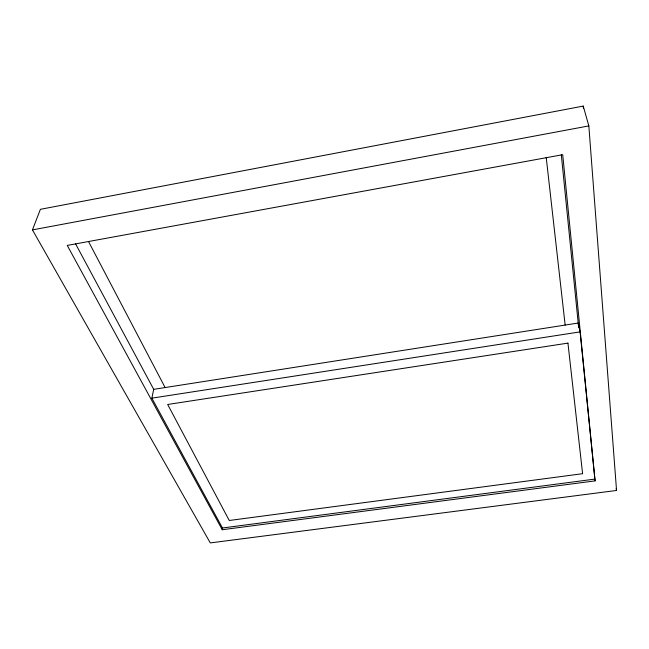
<?xml version="1.0" encoding="UTF-8"?>
<svg xmlns="http://www.w3.org/2000/svg" width="649" height="649" viewBox="0 0 649 649"><rect width="100%" height="100%" fill="white"/><g stroke="black" fill="none" stroke-linecap="round" stroke-linejoin="round"><path stroke-width="0.97" d="M222.242 529.738L67.245 245.419L562.715 154.689L595.068 480.885L222.242 529.738L222.461 527.994L151.858 398.162L153.708 389.335L75.406 243.537M32.45 229.892L40.392 209.319L583.248 106.087L588.838 125.914L616.55 490.466L210.284 542.913L32.45 229.892L588.838 125.914M153.708 389.335L578.194 323.032L580.084 331.882L595.068 480.885M151.858 398.162L580.084 331.882M222.461 527.994L594.719 479.116M88.515 241.517L165.114 387.55M616.144 488.575L616.55 490.466M546.207 157.366L565.149 325.068M561.312 154.819L578.657 327.648M583.248 106.087L583.402 108.107M567.948 343.118L167.661 404.481L229.267 520.49L582.599 473.697L567.948 343.118"/></g></svg>
